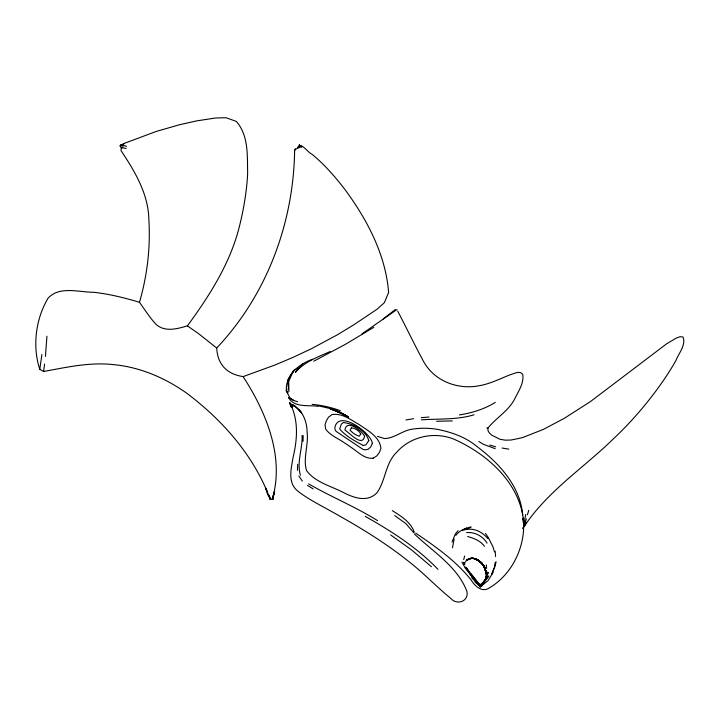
<?xml version="1.0" encoding="UTF-8"?>
<svg xmlns="http://www.w3.org/2000/svg" width="720" height="720" viewBox="0 0 720 720"><rect width="100%" height="100%" fill="white"/><g stroke="black" fill="none" stroke-linecap="round" stroke-linejoin="round"><path stroke-width="1.08" d="M523.773 525.6L523.008 518.103L523.71 525.69L525.708 514.458M397.674 311.022C406.269 327.42 414.207 344.178 423.027 360.459C433.521 380.88 457.641 390.123 479.547 385.668C490.158 383.805 499.815 378.882 509.733 374.931C513.495 374.013 519.957 369.918 522.765 374.454C524.115 383.004 518.616 391.023 514.962 398.358C508.932 410.814 496.26 417.618 487.998 427.995L487.971 430.56L489.24 432.846L491.652 435.114L499.923 439.272L505.395 440.181L511.191 440.01L522.333 437.67L543.393 429.399L564.453 418.23L590.508 401.535L666.585 343.854L676.341 338.058L680.094 336.708L682.992 336.96C686.277 344.664 678.807 353.241 676.026 360.306C670.608 369.99 664.452 379.233 657.945 388.215C644.544 406.566 629.514 423.747 612.945 439.299C582.687 468.702 545.859 492.408 522.855 528.534L526.302 522.423L524.097 524.52L524.475 521.856M187.407 325.863L198.54 333.639L216.693 348.021C217.575 364.437 226.764 374.121 243.108 376.596C265.419 410.994 283.851 454.536 273.168 495.909L274.446 491.895L272.772 499.545L272.799 496.908L271.971 499.347L270.216 499.392C254.376 456.111 222.57 419.931 185.94 392.634C164.493 377.622 139.572 367.011 113.346 364.608C89.793 361.998 66.528 367.29 43.587 371.502L39.798 369.324C32.184 346.473 35.703 318.78 48.105 298.143C59.598 285.687 78.912 292.311 93.726 292.284C109.278 294.039 124.524 297.747 139.473 302.31C144.99 309.87 149.895 317.925 156.42 324.693C165.339 332.289 177.345 328.815 187.407 325.863C209.331 295.911 229.887 263.871 239.13 227.511C243.567 209.997 246.618 192.096 247.644 174.042C247.23 156.249 248.886 135.675 236.313 121.41L226.152 117.738L215.505 118.008L196.83 120.861L179.892 124.641L156.249 131.436L124.065 143.46M303.057 441.351L303.165 435.564M292.032 405.09L292.059 407.124L291.123 404.208C301.995 408.51 307.062 421.083 307.098 432.153C308.781 445.005 302.76 458.19 306.576 470.682C315.261 482.193 330.327 485.892 342.702 492.129C353.205 497.664 366.966 502.803 376.767 493.011C385.731 480.87 385.119 463.509 396.513 452.457C410.319 436.401 434.16 431.352 453.672 439.056C487.026 453.798 519.669 482.553 523.557 520.83M272.772 499.545L272.862 496.755M297.441 470.295L297.666 464.31M302.067 435.447C302.715 448.767 296.487 462.177 300.429 475.263M486.972 581.436L480.222 586.944L482.103 585.738L480.213 586.08L483.345 584.325L479.043 585.45L479.097 584.289L465.75 567.126L467.829 569.862L465.192 567.864L461.907 562.059M45.45 356.364L46.935 336.213M486.45 571.68L486.18 574.74L487.233 572.211L485.424 578.538M523.665 528.606C522.567 552.186 510.048 575.496 489.609 587.763C482.139 593.1 474.705 585.99 470.934 579.717C455.697 560.709 435.654 546.66 415.683 533.106M43.587 371.502L44.586 364.05M452.529 547.821L454.086 539.001M297.594 401.769L293.652 400.428L289.818 397.701L286.416 391.122C285.102 375.075 298.899 364.032 312.678 359.208M41.895 354.501L39.798 369.324M363.321 445.491C355.041 441.18 345.753 436.104 339.669 429.048L341.28 424.197L343.323 422.559C353.304 423.513 366.129 430.506 368.775 440.676M495.27 562.284L494.253 567.936L491.733 574.155L493.974 568.674M287.937 392.535L286.416 391.122L286.929 388.989M494.757 567.279L496.107 561.753M121.095 145.881L120.69 145.089L120.051 145.881L121.275 147.744L126.18 148.374M523.944 524.979L523.71 525.69L523.485 522.468M463.689 559.593L464.643 556.011M139.473 302.31C147.24 275.517 150.588 247.536 148.86 219.672C148.392 193.86 134.802 171.378 121.041 150.615L121.275 147.744L123.138 146.727M274.644 491.904L272.349 498.528M527.427 514.845L528.732 510.345M360.774 434.016L359.217 436.194C355.851 435.231 352.332 432.747 350.055 430.128L351.45 427.806M485.487 578.142L486.369 575.298L488.286 572.49L485.568 579.006L480.681 585.297L484.326 582.111L488.781 576.027L484.092 581.067M452.016 542.079L455.328 533.979L458.136 530.64M298.755 147.168L299.682 145.368L300.546 147.123L298.755 147.168C300.033 141.084 309.24 153.828 311.94 154.188C324.441 164.457 335.115 176.742 344.952 189.531C367.137 219.627 385.74 254.736 388.602 292.545L384.354 302.697L376.902 309.348L353.799 324.792L337.194 334.908L310.977 348.948L292.977 357.399L274.797 365.076L243.108 376.596M523.233 527.625L526.158 522.846M526.374 518.823L525.258 522.387L524.106 523.611M292.302 373.5L293.643 370.494L287.523 380.628L288.909 391.653L288.729 381.519L293.49 370.629L298.08 367.974M368.793 440.595L365.841 444.861L363.213 445.482M299.466 145.98L299.754 145.386M295.083 150.219L295.587 149.238L298.971 147.645M493.146 572.499L487.692 581.13M480.681 585.297L484.326 582.111L482.292 583.416L483.876 581.607M465.3 562.104L466.713 559.98L469.503 558.612L472.383 558.198L469.098 558.792L467.19 560.043L469.098 558.792L472.383 558.198M484.479 580.545L487.755 576.126M216.693 348.021C266.976 294.912 293.805 222.408 294.633 149.751L295.47 148.833M302.886 363.798L295.398 372.357C304.497 361.737 317.781 357.048 330.165 351.549M523.98 525.798L526.248 523.242M455.859 535.365C459.432 530.577 465.39 528.102 471.114 527.022L466.434 529.452L462.078 530.424L466.641 528.03M292.95 405.396L294.786 406.008L292.302 405.342L292.788 405.792L292.005 406.26L291.123 404.208L291.717 407.277L289.557 402.426C298.854 419.472 297.423 439.263 293.067 457.488C291.231 468.603 287.343 482.535 297.558 490.869C304.749 496.638 312.831 501.129 320.859 505.611C350.793 522.009 380.529 539.109 407.322 560.385C422.658 572.049 435.834 586.215 450.738 598.374C456.885 605.637 469.125 601.407 466.911 591.363C457.434 566.478 432.927 551.763 414.315 533.88M526.302 522.423L524.097 524.52M481.464 584.253L479.637 584.865L475.695 582.012L471.717 577.692L476.577 581.067L478.872 583.983M481.329 584.379L480.852 584.82L479.097 584.289L481.329 584.379L480.852 584.82L479.097 584.289L475.056 581.958L479.043 585.45M395.289 309.537L383.22 318.987M297.432 147.429L299.682 145.368L301.644 147.159M467.154 560.079L468.9 558.9L472.671 558.315L469.017 558.837L467.19 560.043L470.745 558.405M466.713 559.98L469.503 558.612L467.082 560.142L469.017 558.837M467.082 560.142L469.098 558.792M396.963 309.546L362.034 333.828M122.112 144.909L123.975 143.703L120.69 145.089L122.562 144.531M373.086 458.226L376.839 455.877L379.395 452.43L380.934 448.398C379.782 436.734 367.884 430.677 359.226 424.593C350.865 419.931 342.081 412.785 331.947 414.63L328.509 417.204L326.367 420.786L325.035 424.8L325.71 429.093C330.273 435.609 338.157 438.39 344.457 442.854A133.002 133.002 0 0 1 351.54 447.687C358.236 451.998 364.617 459.306 373.284 458.163M373.869 327.303L345.132 344.475L313.857 361.161M495.288 402.39C484.407 409.158 471.978 412.938 459.396 414.936M468.9 558.9L470.421 558.459M351.351 427.842C355.041 428.067 359.28 430.668 360.783 434.115M474.021 414.801C456.939 419.985 438.903 418.626 421.317 419.832M120.051 145.881L123.012 145.341L126.594 146.304M405.981 419.958L413.577 418.662M421.227 417.654L428.94 417.051M312.165 404.352C321.804 405.288 330.993 407.286 340.254 410.634M452.349 420.921L436.599 421.272M466.434 529.452C474.75 527.985 482.787 532.332 487.935 538.659M486.855 428.004L487.998 427.995M466.596 532.566C474.795 531.873 482.832 536.112 487.062 543.15M474.471 558.576C480.888 560.646 485.784 566.685 486.099 573.471L484.515 567.306L485.955 571.995C484.992 564.804 478.629 558.234 471.177 558.234C475.713 557.901 479.385 560.934 482.598 563.715L478.323 560.322L473.409 558.423M471.177 558.234C476.55 558.108 481.491 561.789 483.939 566.415L482.229 563.733L476.208 559.188L481.977 563.445L484.011 566.55M318.105 406.287C308.025 404.847 294.552 408.015 288.45 397.521L293.652 400.428M484.065 566.586C481.671 561.996 476.847 558.432 471.609 558.198L475.452 558.882M479.52 586.656L480.591 586.764M481.122 584.523L479.304 584.667M502.101 448.029L508.815 449.154M481.05 562.482L483.417 565.308L486.063 572.751C485.667 566.028 479.241 559.566 473.895 558.414M328.923 408.285L317.691 405.603M489.708 445.032L495.594 446.787M467.604 536.535C473.967 538.209 480.465 540.774 484.443 546.291M495.207 448.668L483.642 444.393L478.764 441.495M292.059 407.124L291.681 404.676L293.526 405.252M377.442 436.356L384.372 438.552C394.551 438.39 402.273 430.533 412.209 429.174C420.471 427.878 428.913 427.986 437.166 429.3C451.404 432.099 465.453 437.004 476.766 446.373C498.978 462.96 520.155 486 522.675 514.854M473.598 558.36C478.071 559.413 481.905 562.563 484.047 566.613M329.544 408.474L335.142 410.337M330.102 408.645L342.513 413.721L348.498 417.258L337.5 411.3L331.497 409.068L342.027 413.451L348.372 417.186M330.588 408.798L336.258 410.796M334.557 410.103L340.317 412.173M331.047 408.933L342.873 413.91L331.497 409.068M291.681 404.676L294.786 406.008M335.727 410.571L347.733 416.7L340.848 412.821L347.31 416.241M337.23 411.201L343.062 414.009L337.5 411.3M475.695 582.012L478.494 583.488M341.46 413.145L348.102 417.006M476.208 559.188L482.031 563.508M365.265 516.384C391.428 531.189 416.997 547.488 437.94 569.313M377.613 520.668C355.491 506.781 331.155 496.971 308.619 483.858M476.325 559.233L479.484 561.141M307.476 485.37L313.146 488.916M476.685 559.413L480.024 561.573L483.417 565.308L484.803 567.981L482.229 563.733M392.31 510.615C400.95 516.186 410.778 521.91 414.27 532.233M390.663 534.951L411.516 549.873L431.433 566.721M394.713 515.583L405.828 523.548L413.577 532.539M300.186 145.953L299.259 145.017L301.644 146.763M466.542 569.367C470.403 572.706 471.618 578.583 476.577 581.067M468.081 570.519L465.192 567.864L470.25 574.443L473.553 576.936L470.79 573.651M474.984 579.618L476.442 580.716L473.823 577.422L470.25 574.443M294.111 405.459L301.608 412.848L298.809 409.59M299.259 145.017L300.852 146.448M465.048 563.976L463.761 562.284L464.427 564.543M267.561 491.985L265.671 488.079L267.516 494.1L269.757 497.241M485.469 533.511L488.34 537.57L492.966 546.894L494.505 551.916M298.854 476.037L302.382 481.131M267.516 494.1L270.468 498.465M482.607 564.183L485.199 568.989M290.277 404.649L291.393 407.052L289.557 402.426M287.649 392.985L286.344 390.15L286.416 391.122M290.394 404.757L291.393 407.052M268.542 494.631L270.216 499.392L268.497 494.874M485.883 571.572L484.515 567.306L485.865 571.482L485.073 568.854M485.532 569.997L486.135 574.155M486.243 564.885L486.603 568.44M495.198 551.151L495.558 556.614M364.581 436.23C362.475 447.678 349.353 432.639 344.925 430.074C346.284 418.788 361.962 430.56 364.581 436.23M372.339 443.403L370.746 446.796L368.289 449.226L365.067 449.901L362.997 449.379L336.258 431.487A4.995 4.995 0 0 1 335.07 426.636C339.804 409.572 371.637 433.602 372.339 443.403M472.707 558.333L470.934 558.27L472.725 558.333"/></g></svg>
